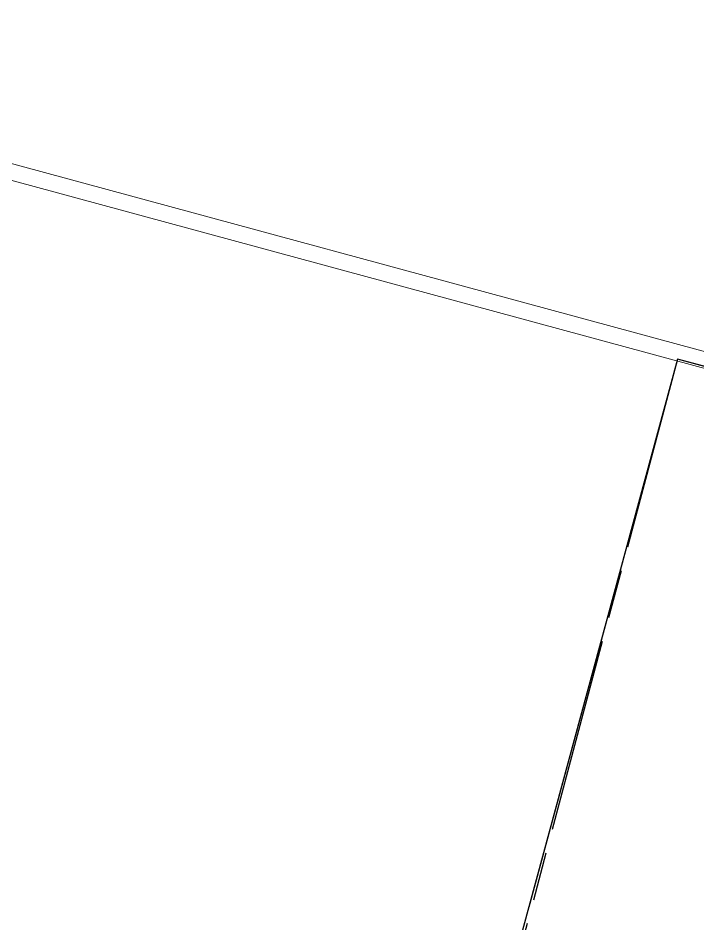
# Model space of a CAD drawing. Header units: millimetres. Extents: x 24907 to 30960, y 3978 to 9944.
# Drawn here: x 27819.2 to 27903, y 7183.2 to 7294.8 of the extents above; entities that cross this region are included whole.
import ezdxf

# ---------------------------------------------------------------- set-up
doc = ezdxf.new("R2010")
doc.units = ezdxf.units.MM
doc.set_wipeout_variables(frame=1)
doc.linetypes.add('ACAD_ISO08W100', pattern=[36, 24, -3, 6, -3])
for name, color, linetype in [('200-EquipBorder-2d', 9, 'Continuous'), ('A-tefris', 31, 'Continuous'), ('HG-031 Müşteri Mevcut', 30, 'Continuous')]:
    doc.layers.add(name, color=color, linetype=linetype)
doc.layers.add('apn', color=100, linetype='Continuous', lineweight=20)

msp = doc.modelspace()

# ---------------------------------------------------------------- linework, layer by layer
msp.add_line((27900.49, 7252.81), (27882.16, 7185.26))
at = {"layer": '200-EquipBorder-2d', "linetype": 'ACAD_ISO08W100'}
msp.add_lwpolyline([(27872.19, 7146.52), (28084.79, 7089.92), (28113.09, 7196.22), (27900.49, 7252.81)], close=True, dxfattribs=at)
at = {"layer": 'apn'}
msp.add_lwpolyline([(27905.46, 7253.31), (27713.4, 7305.43), (27745.62, 7424.14), (27728.25, 7428.85), (27691.58, 7293.74), (27693.51, 7293.21), (27729.65, 7426.4), (27743.16, 7422.73), (27710.95, 7304.02), (27904.93, 7251.38)], dxfattribs=at)

# ---------------------------------------------------------------- next in the draw order: wipeouts: each hides what was drawn before it
at = {"ltscale": 100}
msp.add_wipeout([(27850.81, 7249.57), (27835.1, 7191.67), (27704.81, 7227.02), (27720.52, 7284.93)], dxfattribs=at).dxf.layer = 'A-tefris'

# ---------------------------------------------------------------- next in the draw order: linework, layer by layer
at = {"layer": 'HG-031 Müşteri Mevcut'}
msp.add_lwpolyline([(27900.49, 7252.81), (27832.4, 7001.89), (28459.71, 6831.66), (28527.8, 7082.58)], close=True, dxfattribs=at)

doc.saveas('drawing.dxf')
